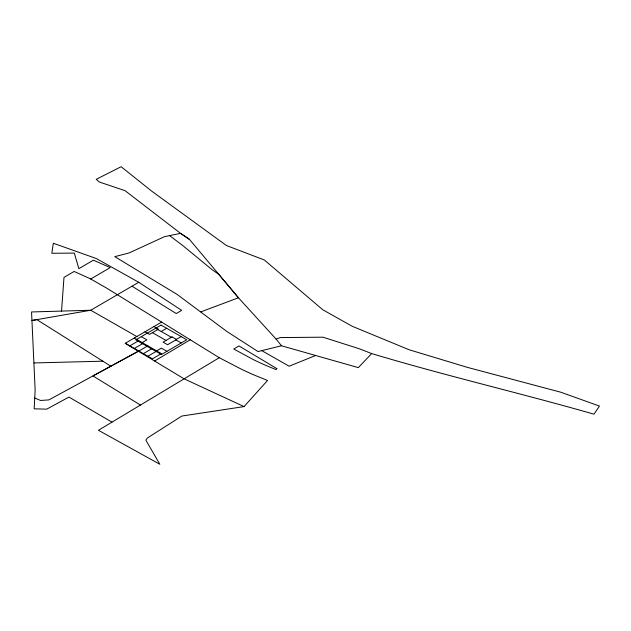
<?xml version="1.0" encoding="UTF-8"?>
<svg xmlns="http://www.w3.org/2000/svg" width="631" height="631" viewBox="0 0 631 631"><rect width="100%" height="100%" fill="white"/><g stroke="black" fill="none" stroke-linecap="round" stroke-linejoin="round"><path stroke-width="0.95" d="M111.987 422.131L68.945 397.073L46.71 409.156L34.169 408.809L35.147 390.124L31.55 311.959L90.746 310.239L138.741 282.278L181.689 310.365L176.246 313.544L132.013 286.198M61.538 311.083L63.991 277.38L74.111 271.448L90.004 278.602L106.639 288.099L219.265 357.714L241.16 369.08A293.47 169.431 0 0 0 255.334 375.524L267.536 380.461L244.055 406.593L181.854 416.042L147.378 437.993L145.864 440.193L159.856 464.282L98.444 430.287L219.265 357.714M189.458 239.394L180.561 233.375L125.104 190.712L99.264 181.98L96.204 179.33L121.128 166.718L151.527 191.012L226.395 245.506L264.286 259.956L322.78 309.766L352.208 326.274L409.046 349.732L467.35 367.352L560.801 392.222L599.45 406.072L593.992 414.173C520.141 393.026 445.249 375.697 371.675 353.573L358.313 367.628L281.489 345.772L258.008 351.562L226.963 331.543L177.169 294.456L114.795 256.659L129.158 252.921L164.557 236.641L180.561 233.375L189.458 239.386L238.431 297.761L276.133 339.123L281.489 345.772M154.611 361.027L190.262 339.778M90.706 279.012L110.236 267.607L93.372 260.185L78.851 268.672L74.316 253.086L51.829 253.276L53.327 243.258L96.267 258.513L138.741 282.278M244.055 406.593L183.992 378.774L125.254 343.296L161.607 322.086M129.789 345.883L138.749 340.653M141.399 343.043L146.873 339.857L141.289 336.662M161.205 331.488L166.671 328.294M134.316 348.47L143.276 343.24M138.844 351.057L147.804 345.827M143.371 353.644L152.331 348.415M155.896 351.317L161.362 348.131L166.947 351.317M181.16 336.575L175.694 339.762L181.278 342.956M147.899 356.231L156.859 351.002M315.24 355.663L289.124 366.209L261.778 350.631M276.133 339.123L280.156 337.577L323.009 337.191L359.378 348.801L371.675 353.573M200.792 311.911L238.431 297.761L218.736 274.311L211.906 269.555L182.627 245.435L169.589 235.615M34.011 362.943L102.869 361.184M34.744 398.027L40.55 400.464L48.871 399.904L138.394 351.23L92.946 375.934L140.397 405.023M136.824 336.552L90.746 310.239L31.96 320.485L36.843 319.633L110.843 366.209M153.932 326.566L158.46 329.153L149.5 334.383L144.972 331.796M155.62 328.294L171.38 337.301M152.418 332.679L166.008 340.432M134.214 338.066L161.386 353.589L152.426 358.818L125.254 343.296M276.828 368.607L276.118 369.616L270.171 367.21A275.148 158.854 0 0 1 254.261 360.064L233.762 349.053L238.983 345.946L276.828 368.607M161.086 325.107L135.815 339.857L161.481 354.512L186.744 339.762L161.086 325.107M172.042 336.915L163.082 342.144L167.609 344.723L176.57 339.502L172.042 336.915"/></g></svg>
